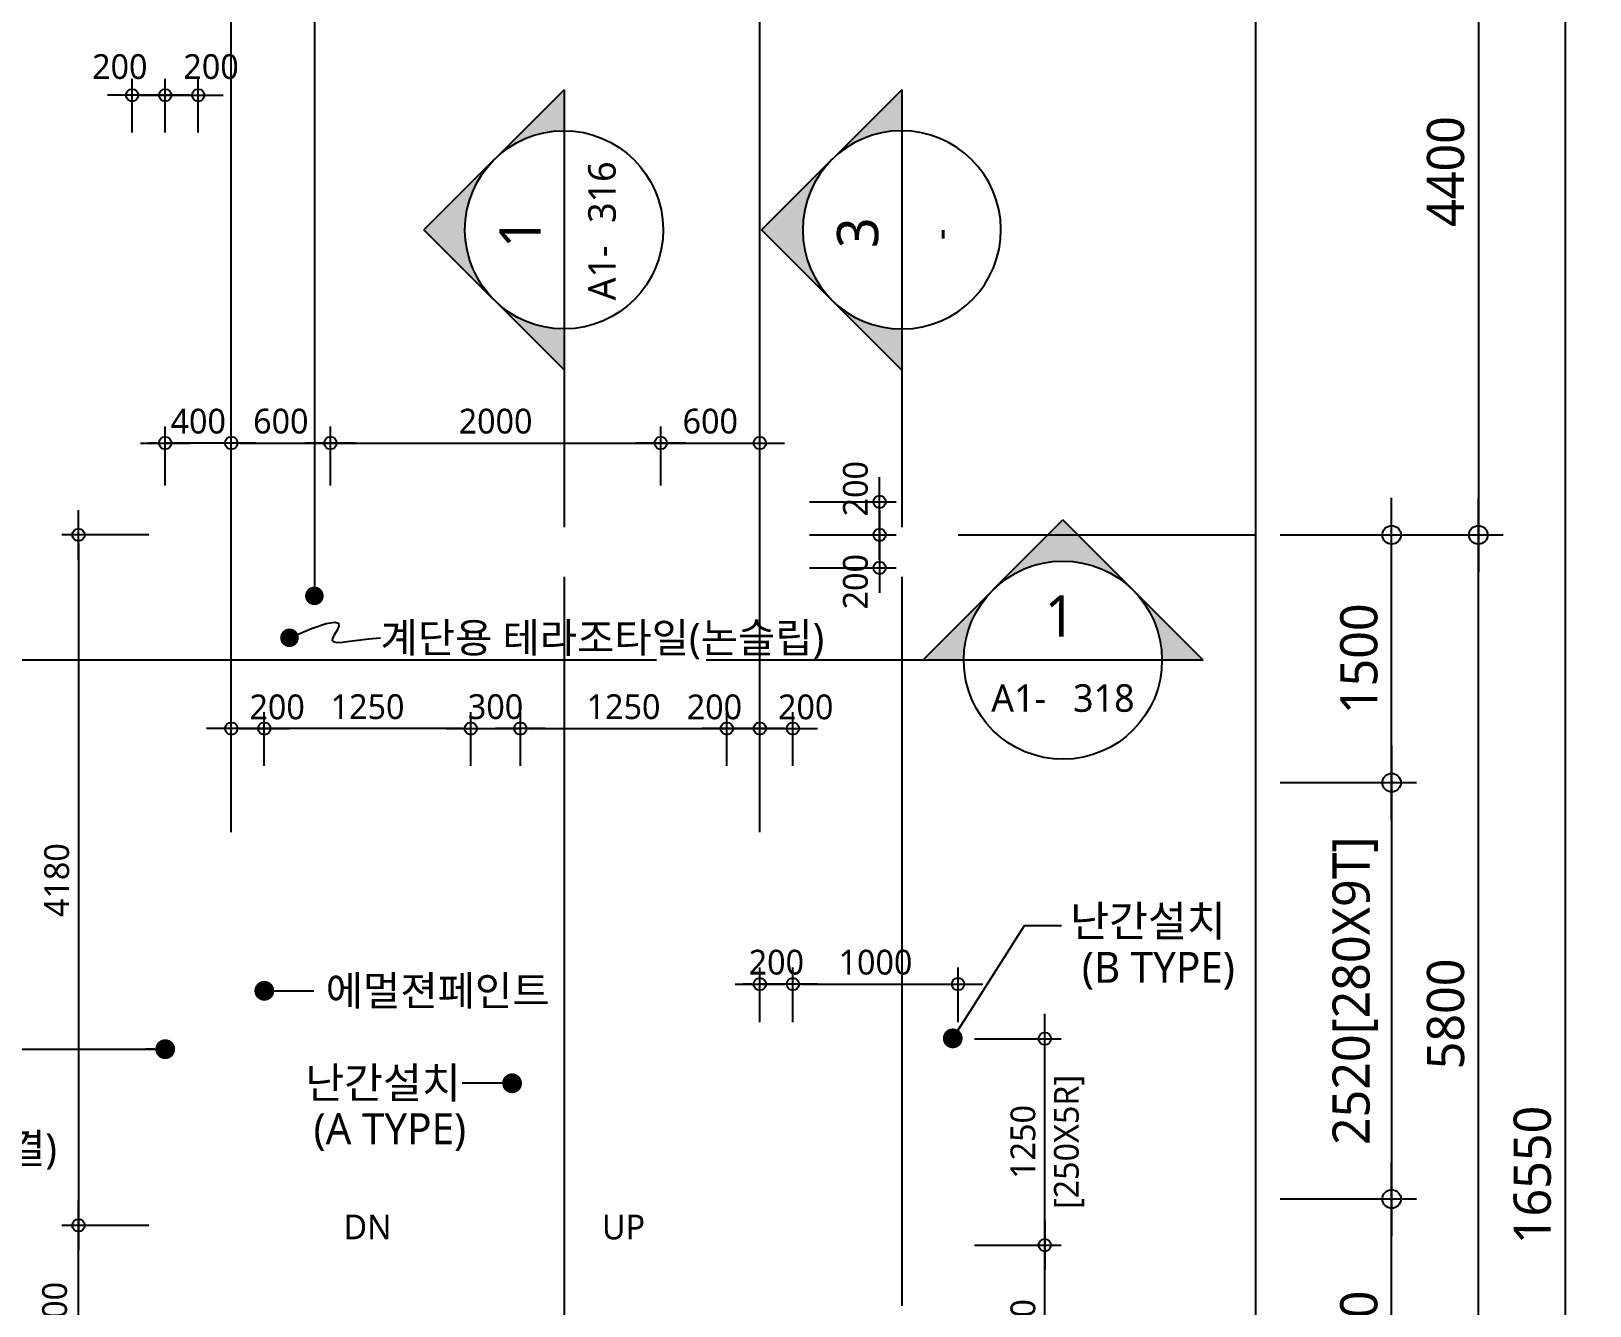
# Model space of a CAD drawing. Header units: millimetres. Extents: x -65167 to 413267, y -17142 to 66587.
# Drawn here: x 44126 to 53562, y 26670 to 34387 of the extents above; entities that cross this region are included whole.
import ezdxf
from ezdxf.enums import TextEntityAlignment as Align

# ---------------------------------------------------------------- set-up
doc = ezdxf.new("R2010")
doc.units = ezdxf.units.MM
doc.header["$LTSCALE"] = 75
doc.header["$MEASUREMENT"] = 0
doc.header["$PDSIZE"] = -10
doc.linetypes.add('CENTER', pattern=[2, 1.25, -0.25, 0.25, -0.25])
doc.layers.get('0').update_dxf_attribs({"linetype": 'CONTINUOUS'})
doc.layers.get('Defpoints').update_dxf_attribs({"color": 171, "linetype": 'CONTINUOUS'})
for name, color, linetype in [('CEN(ST)', 1, 'CENTER'), ('LED', 7, 'CONTINUOUS'), ('NDIM', 7, 'CONTINUOUS'), ('SYM', 7, 'CONTINUOUS'), ('TEXT', 3, 'CONTINUOUS'), ('TEXT(MIN)', 7, 'CONTINUOUS'), ('TEXT(노트)', 7, 'CONTINUOUS')]:
    doc.layers.add(name, color=color, linetype=linetype)
doc.styles.add('CGS', font='cgse', dxfattribs={"bigfont": 'cgs'})
doc.styles.add('나눔바른고딕', font='NanumBarunGothic.ttf')
doc.dimstyles.new('NDIM 1200', dxfattribs={"dimscale": 75, "dimtxt": 3, "dimasz": 1, "dimexe": 2, "dimexo": 2, "dimgap": 1, "dimtad": 1, "dimdec": 0, "dimdsep": 46, "dimtxsty": 'CGS', "dimblk": 'DOT0', "dimcen": 1, "dimdle": 8, "dimclrd": 256, "dimclre": 256, "dimclrt": 256, "dimadec": 0, "dimazin": 0, "dimtfac": 1, "dimtdec": 0, "dimtix": 1, "dimtmove": 2, "dimatfit": 3, "dimldrblk": 'DOT0', "dimfxl": 1, "dimtolj": 1, "dimtzin": 0, "dimlwd": -1, "dimlwe": -1, "dimarcsym": 0})

# ---------------------------------------------------------------- blocks, each defined once
blk = doc.blocks.new('DOT0')
blk.add_line((-3, 0), (3, 0))
at = {"color": 6}
blk.add_circle((0, 0), 0.75, dxfattribs=at)
blk = doc.blocks.new('*D160')
at = {"layer": 'Defpoints', "color": 0, "ltscale": 0.4, "transparency": 16777216}
for p in [(51537.5, 35737.5), (51537.5, 19187.5), (53412.5, 19187.5)]:
    blk.add_point(p, dxfattribs=at)
at = {"layer": 'NDIM', "ltscale": 0.4, "transparency": 16777216}
for p, q in [((51687.5, 35737.5), (53562.5, 35737.5)), ((53412.5, 35662.5), (53412.5, 19262.5)), ((51687.5, 19187.5), (53562.5, 19187.5))]:
    blk.add_line(p, q, dxfattribs=at)
at = {"layer": 'NDIM', "ltscale": 0.4, "transparency": 16777216, "xscale": 75, "yscale": 75, "zscale": 75}
for p, rotation in [((53412.5, 35737.5), 90), ((53412.5, 19187.5), 270)]:
    blk.add_blockref('DOT0', p, dxfattribs=dict(at, rotation=rotation))
at = {"layer": 'NDIM', "ltscale": 0.4, "transparency": 16777216, "insert": (53215.2, 27462.5), "char_height": 225, "attachment_point": 5, "rotation": 90, "style": '나눔바른고딕'}
blk.add_mtext('\\A1;16550', dxfattribs=at)
blk = doc.blocks.new('*D161')
at = {"layer": 'Defpoints', "color": 0, "ltscale": 0.4, "transparency": 16777216}
for p in [(51537.5, 35737.5), (51537.5, 31337.5), (52887.5, 31337.5)]:
    blk.add_point(p, dxfattribs=at)
at = {"layer": 'NDIM', "ltscale": 0.4, "transparency": 16777216}
for p, q in [((51687.5, 35737.5), (53037.5, 35737.5)), ((52887.5, 35662.5), (52887.5, 31412.5)), ((51687.5, 31337.5), (53037.5, 31337.5))]:
    blk.add_line(p, q, dxfattribs=at)
at = {"layer": 'NDIM', "ltscale": 0.4, "transparency": 16777216, "xscale": 75, "yscale": 75, "zscale": 75}
for p, rotation in [((52887.5, 35737.5), 90), ((52887.5, 31337.5), 270)]:
    blk.add_blockref('DOT0', p, dxfattribs=dict(at, rotation=rotation))
at = {"layer": 'NDIM', "ltscale": 0.4, "transparency": 16777216, "insert": (52690.3, 33537.5), "char_height": 225, "attachment_point": 5, "rotation": 90, "style": '나눔바른고딕'}
blk.add_mtext('\\A1;4400', dxfattribs=at)
blk = doc.blocks.new('*D162')
at = {"layer": 'Defpoints', "color": 0, "ltscale": 0.4, "transparency": 16777216}
for p in [(51537.5, 31337.5), (52887.5, 31337.5), (51537.5, 25537.5)]:
    blk.add_point(p, dxfattribs=at)
at = {"layer": 'NDIM', "ltscale": 0.4, "transparency": 16777216}
for p, q in [((51687.5, 31337.5), (53037.5, 31337.5)), ((52887.5, 25612.5), (52887.5, 31262.5)), ((51687.5, 25537.5), (53037.5, 25537.5))]:
    blk.add_line(p, q, dxfattribs=at)
at = {"layer": 'NDIM', "ltscale": 0.4, "transparency": 16777216, "xscale": 75, "yscale": 75, "zscale": 75}
for p, rotation in [((52887.5, 31337.5), 90), ((52887.5, 25537.5), 270)]:
    blk.add_blockref('DOT0', p, dxfattribs=dict(at, rotation=rotation))
at = {"layer": 'NDIM', "ltscale": 0.4, "transparency": 16777216, "insert": (52690.3, 28437.5), "char_height": 225, "attachment_point": 5, "rotation": 90, "style": '나눔바른고딕'}
blk.add_mtext('\\A1;5800', dxfattribs=at)
blk = doc.blocks.new('*D170')
at = {"layer": 'Defpoints', "color": 0, "ltscale": 0.4, "transparency": 16777216}
for p in [(45537.5, 30165.2), (45537.5, 29840.1), (46787.5, 29840.1)]:
    blk.add_point(p, dxfattribs=at)
at = {"layer": 'NDIM', "ltscale": 0.4, "transparency": 16777216}
for p, q in [((45537.5, 29940.1), (45537.5, 30265.2)), ((46787.5, 29940.1), (46787.5, 30265.2)), ((46737.5, 30165.2), (45587.5, 30165.2))]:
    blk.add_line(p, q, dxfattribs=at)
at = {"layer": 'NDIM', "ltscale": 0.4, "transparency": 16777216, "xscale": 50, "yscale": 50, "zscale": 50, "rotation": 180}
blk.add_blockref('DOT0', (45537.5, 30165.2), dxfattribs=at)
at = {"layer": 'NDIM', "ltscale": 0.4, "transparency": 16777216, "xscale": 50, "yscale": 50, "zscale": 50}
blk.add_blockref('DOT0', (46787.5, 30165.2), dxfattribs=at)
at = {"layer": 'NDIM', "ltscale": 0.4, "transparency": 16777216, "insert": (46162.5, 30296.7), "char_height": 150, "attachment_point": 5, "style": '나눔바른고딕'}
blk.add_mtext('\\A1;1250', dxfattribs=at)
blk = doc.blocks.new('*D171')
at = {"layer": 'Defpoints', "color": 0, "ltscale": 0.4, "transparency": 16777216}
for p in [(47087.5, 30165.2), (46787.5, 29840.1), (47087.5, 29840.1)]:
    blk.add_point(p, dxfattribs=at)
at = {"layer": 'NDIM', "ltscale": 0.4, "transparency": 16777216}
for p, q in [((46787.5, 29940.1), (46787.5, 30265.2)), ((47087.5, 29940.1), (47087.5, 30265.2)), ((46737.5, 30165.2), (46687.5, 30165.2)), ((46787.5, 30165.2), (47087.5, 30165.2)), ((47137.5, 30165.2), (47187.5, 30165.2))]:
    blk.add_line(p, q, dxfattribs=at)
at = {"layer": 'NDIM', "ltscale": 0.4, "transparency": 16777216, "xscale": 50, "yscale": 50, "zscale": 50}
blk.add_blockref('DOT0', (46787.5, 30165.2), dxfattribs=at)
at = {"layer": 'NDIM', "ltscale": 0.4, "transparency": 16777216, "xscale": 50, "yscale": 50, "zscale": 50, "rotation": 180}
blk.add_blockref('DOT0', (47087.5, 30165.2), dxfattribs=at)
at = {"layer": 'NDIM', "ltscale": 0.4, "transparency": 16777216, "insert": (46937.5, 30296.8), "char_height": 150, "attachment_point": 5, "style": '나눔바른고딕'}
blk.add_mtext('\\A1;300', dxfattribs=at)
blk = doc.blocks.new('*D172')
at = {"layer": 'Defpoints', "color": 0, "ltscale": 0.4, "transparency": 16777216}
for p in [(48337.5, 30165.2), (47087.5, 29840.1), (48337.5, 29840.1)]:
    blk.add_point(p, dxfattribs=at)
at = {"layer": 'NDIM', "ltscale": 0.4, "transparency": 16777216}
for p, q in [((47087.5, 29940.1), (47087.5, 30265.2)), ((48337.5, 29940.1), (48337.5, 30265.2)), ((47137.5, 30165.2), (48287.5, 30165.2))]:
    blk.add_line(p, q, dxfattribs=at)
at = {"layer": 'NDIM', "ltscale": 0.4, "transparency": 16777216, "xscale": 50, "yscale": 50, "zscale": 50, "rotation": 180}
blk.add_blockref('DOT0', (47087.5, 30165.2), dxfattribs=at)
at = {"layer": 'NDIM', "ltscale": 0.4, "transparency": 16777216, "xscale": 50, "yscale": 50, "zscale": 50}
blk.add_blockref('DOT0', (48337.5, 30165.2), dxfattribs=at)
at = {"layer": 'NDIM', "ltscale": 0.4, "transparency": 16777216, "insert": (47712.5, 30296.7), "char_height": 150, "attachment_point": 5, "style": '나눔바른고딕'}
blk.add_mtext('\\A1;1250', dxfattribs=at)
blk = doc.blocks.new('*D173')
at = {"layer": 'Defpoints', "color": 0, "ltscale": 0.4, "transparency": 16777216}
for p in [(51537.5, 31337.5), (52362.5, 31337.5), (51537.5, 29837.5)]:
    blk.add_point(p, dxfattribs=at)
at = {"layer": 'NDIM', "ltscale": 0.4, "transparency": 16777216}
for p, q in [((51687.5, 31337.5), (52512.5, 31337.5)), ((52362.5, 29912.5), (52362.5, 31262.5)), ((51687.5, 29837.5), (52512.5, 29837.5))]:
    blk.add_line(p, q, dxfattribs=at)
at = {"layer": 'NDIM', "ltscale": 0.4, "transparency": 16777216, "xscale": 75, "yscale": 75, "zscale": 75}
for p, rotation in [((52362.5, 31337.5), 90), ((52362.5, 29837.5), 270)]:
    blk.add_blockref('DOT0', p, dxfattribs=dict(at, rotation=rotation))
at = {"layer": 'NDIM', "ltscale": 0.4, "transparency": 16777216, "insert": (52165.3, 30587.5), "char_height": 225, "attachment_point": 5, "rotation": 90, "style": '나눔바른고딕'}
blk.add_mtext('\\A1;1500', dxfattribs=at)
blk = doc.blocks.new('*D174')
at = {"layer": 'Defpoints', "color": 0, "ltscale": 0.4, "transparency": 16777216}
for p in [(51537.5, 29837.5), (51537.5, 27317.5), (52362.5, 27317.5)]:
    blk.add_point(p, dxfattribs=at)
at = {"layer": 'NDIM', "ltscale": 0.4, "transparency": 16777216}
for p, q in [((51687.5, 29837.5), (52512.5, 29837.5)), ((52362.5, 29762.5), (52362.5, 27392.5)), ((51687.5, 27317.5), (52512.5, 27317.5))]:
    blk.add_line(p, q, dxfattribs=at)
at = {"layer": 'NDIM', "ltscale": 0.4, "transparency": 16777216, "xscale": 75, "yscale": 75, "zscale": 75}
for p, rotation in [((52362.5, 29837.5), 90), ((52362.5, 27317.5), 270)]:
    blk.add_blockref('DOT0', p, dxfattribs=dict(at, rotation=rotation))
at = {"layer": 'NDIM', "ltscale": 0.4, "transparency": 16777216, "insert": (52141.8, 28577.5), "char_height": 225, "attachment_point": 5, "rotation": 90, "style": '나눔바른고딕'}
blk.add_mtext('\\A1;2520[280X9T]', dxfattribs=at)
blk = doc.blocks.new('*D175')
at = {"layer": 'Defpoints', "color": 0, "ltscale": 0.4, "transparency": 16777216}
for p in [(51537.5, 27317.5), (52362.5, 27317.5), (51537.5, 25537.5)]:
    blk.add_point(p, dxfattribs=at)
at = {"layer": 'NDIM', "ltscale": 0.4, "transparency": 16777216}
for p, q in [((51687.5, 27317.5), (52512.5, 27317.5)), ((52362.5, 25612.5), (52362.5, 27242.5)), ((51687.5, 25537.5), (52512.5, 25537.5))]:
    blk.add_line(p, q, dxfattribs=at)
at = {"layer": 'NDIM', "ltscale": 0.4, "transparency": 16777216, "xscale": 75, "yscale": 75, "zscale": 75}
for p, rotation in [((52362.5, 27317.5), 90), ((52362.5, 25537.5), 270)]:
    blk.add_blockref('DOT0', p, dxfattribs=dict(at, rotation=rotation))
at = {"layer": 'NDIM', "ltscale": 0.4, "transparency": 16777216, "insert": (52165.3, 26427.5), "char_height": 225, "attachment_point": 5, "rotation": 90, "style": '나눔바른고딕'}
blk.add_mtext('\\A1;1780', dxfattribs=at)
blk = doc.blocks.new('*D185')
at = {"layer": 'Defpoints', "color": 0, "ltscale": 0.4, "transparency": 16777216}
for p in [(44937.5, 31337.5), (44412.5, 27157.5), (44937.5, 27157.5)]:
    blk.add_point(p, dxfattribs=at)
at = {"layer": 'NDIM', "ltscale": 0.4, "transparency": 16777216}
for p, q in [((44837.5, 31337.5), (44312.5, 31337.5)), ((44412.5, 31287.5), (44412.5, 27207.5)), ((44837.5, 27157.5), (44312.5, 27157.5))]:
    blk.add_line(p, q, dxfattribs=at)
at = {"layer": 'NDIM', "ltscale": 0.4, "transparency": 16777216, "xscale": 50, "yscale": 50, "zscale": 50}
for p, rotation in [((44412.5, 31337.5), 90), ((44412.5, 27157.5), 270)]:
    blk.add_blockref('DOT0', p, dxfattribs=dict(at, rotation=rotation))
at = {"layer": 'NDIM', "ltscale": 0.4, "transparency": 16777216, "insert": (44281.1, 29247.5), "char_height": 150, "attachment_point": 5, "rotation": 90, "style": '나눔바른고딕'}
blk.add_mtext('\\A1;4180', dxfattribs=at)
blk = doc.blocks.new('*D186')
at = {"layer": 'Defpoints', "color": 0, "ltscale": 0.4, "transparency": 16777216}
for p in [(44412.5, 27157.5), (44937.5, 27157.5), (44937.5, 26057.5)]:
    blk.add_point(p, dxfattribs=at)
at = {"layer": 'NDIM', "ltscale": 0.4, "transparency": 16777216}
for p, q in [((44837.5, 27157.5), (44312.5, 27157.5)), ((44412.5, 26107.5), (44412.5, 27107.5)), ((44837.5, 26057.5), (44312.5, 26057.5))]:
    blk.add_line(p, q, dxfattribs=at)
at = {"layer": 'NDIM', "ltscale": 0.4, "transparency": 16777216, "xscale": 50, "yscale": 50, "zscale": 50}
for p, rotation in [((44412.5, 27157.5), 90), ((44412.5, 26057.5), 270)]:
    blk.add_blockref('DOT0', p, dxfattribs=dict(at, rotation=rotation))
at = {"layer": 'NDIM', "ltscale": 0.4, "transparency": 16777216, "insert": (44268.7, 26591.6), "char_height": 150, "attachment_point": 5, "rotation": 90, "style": '나눔바른고딕'}
blk.add_mtext('\\A1;1100', dxfattribs=at)
blk = doc.blocks.new('SDFEW')
at = {"layer": 'SYM'}
h = blk.add_hatch(color=256, dxfattribs=at)
h.paths.add_polyline_path([(-49.5, -3421.6), (374.7, -3845.8, -0.414214), (374.7, -2997.3)])
h.paths.add_polyline_path([(374.7, -3845.8), (799, -4270.1), (799, -4021.6, -0.198912)])
h.paths.add_polyline_path([(374.7, -2997.3, -0.198912), (799, -2821.6), (799, -2573.1)])
at = {"layer": 'Defpoints'}
blk.add_line((799, -1021.6), (799, 12532.5), dxfattribs=at)
at = {"layer": 'SYM'}
for p, q in [((799, -1321.6), (799, -1021.6)), ((799, -2821.6), (799, -1621.6)), ((799, -2573.1), (-49.5, -3421.6)), ((799, -4021.6), (799, -2821.6)), ((799, -4270.1), (-49.5, -3421.6)), ((799, -4270.1), (799, -4021.6))]:
    blk.add_line(p, q, dxfattribs=at)
blk.add_arc((799, -3421.6), 600, 90, 89.56429, dxfattribs=at)
blk = doc.blocks.new('*D205')
at = {"layer": 'Defpoints', "color": 0, "ltscale": 0.4, "transparency": 16777216}
for p in [(48737.5, 31537.5), (49262.5, 31537.5), (48737.5, 31337.5)]:
    blk.add_point(p, dxfattribs=at)
at = {"layer": 'NDIM', "ltscale": 0.4, "transparency": 16777216}
for p, q in [((48837.5, 31537.5), (49362.5, 31537.5)), ((49262.5, 31387.5), (49262.5, 31487.5)), ((48837.5, 31337.5), (49362.5, 31337.5))]:
    blk.add_line(p, q, dxfattribs=at)
at = {"layer": 'NDIM', "ltscale": 0.4, "transparency": 16777216, "xscale": 50, "yscale": 50, "zscale": 50}
for p, rotation in [((49262.5, 31537.5), 90), ((49262.5, 31337.5), 270)]:
    blk.add_blockref('DOT0', p, dxfattribs=dict(at, rotation=rotation))
at = {"layer": 'NDIM', "ltscale": 0.4, "transparency": 16777216, "insert": (49116.8, 31617.1), "char_height": 150, "attachment_point": 5, "rotation": 90, "style": '나눔바른고딕'}
blk.add_mtext('\\A1;200', dxfattribs=at)
blk = doc.blocks.new('*D206')
at = {"layer": 'Defpoints', "color": 0, "ltscale": 0.4, "transparency": 16777216}
for p in [(48737.5, 31337.5), (48737.5, 31137.5), (49262.5, 31137.5)]:
    blk.add_point(p, dxfattribs=at)
at = {"layer": 'NDIM', "ltscale": 0.4, "transparency": 16777216}
for p, q in [((48837.5, 31337.5), (49362.5, 31337.5)), ((49262.5, 31287.5), (49262.5, 31187.5)), ((48837.5, 31137.5), (49362.5, 31137.5))]:
    blk.add_line(p, q, dxfattribs=at)
at = {"layer": 'NDIM', "ltscale": 0.4, "transparency": 16777216, "xscale": 50, "yscale": 50, "zscale": 50}
for p, rotation in [((49262.5, 31337.5), 90), ((49262.5, 31137.5), 270)]:
    blk.add_blockref('DOT0', p, dxfattribs=dict(at, rotation=rotation))
at = {"layer": 'NDIM', "ltscale": 0.4, "transparency": 16777216, "insert": (49116.8, 31054.1), "char_height": 150, "attachment_point": 5, "rotation": 90, "style": '나눔바른고딕'}
blk.add_mtext('\\A1;200', dxfattribs=at)
blk = doc.blocks.new('*D378')
at = {"layer": 'Defpoints', "color": 0, "ltscale": 0.4, "transparency": 16777216}
for p in [(49737.5, 27037.5), (50262.5, 27037.5), (49737.5, 25937.5)]:
    blk.add_point(p, dxfattribs=at)
at = {"layer": 'NDIM', "ltscale": 0.4, "transparency": 16777216}
for p, q in [((49837.5, 27037.5), (50362.5, 27037.5)), ((50262.5, 25987.5), (50262.5, 26987.5)), ((49837.5, 25937.5), (50362.5, 25937.5))]:
    blk.add_line(p, q, dxfattribs=at)
at = {"layer": 'NDIM', "ltscale": 0.4, "transparency": 16777216, "xscale": 50, "yscale": 50, "zscale": 50}
for p, rotation in [((50262.5, 27037.5), 90), ((50262.5, 25937.5), 270)]:
    blk.add_blockref('DOT0', p, dxfattribs=dict(at, rotation=rotation))
at = {"layer": 'NDIM', "ltscale": 0.4, "transparency": 16777216, "insert": (50131.1, 26487.5), "char_height": 150, "attachment_point": 5, "rotation": 90, "style": '나눔바른고딕'}
blk.add_mtext('\\A1;1100', dxfattribs=at)
blk = doc.blocks.new('*D380')
at = {"layer": 'Defpoints', "color": 0, "ltscale": 0.4, "transparency": 16777216}
for p in [(49737.5, 28287.5), (50262.5, 28287.5), (49737.5, 27037.5)]:
    blk.add_point(p, dxfattribs=at)
at = {"layer": 'NDIM', "ltscale": 0.4, "transparency": 16777216}
for p, q in [((49837.5, 28287.5), (50362.5, 28287.5)), ((50262.5, 27087.5), (50262.5, 28237.5)), ((49837.5, 27037.5), (50362.5, 27037.5))]:
    blk.add_line(p, q, dxfattribs=at)
at = {"layer": 'NDIM', "ltscale": 0.4, "transparency": 16777216, "xscale": 50, "yscale": 50, "zscale": 50}
for p, rotation in [((50262.5, 28287.5), 90), ((50262.5, 27037.5), 270)]:
    blk.add_blockref('DOT0', p, dxfattribs=dict(at, rotation=rotation))
at = {"layer": 'NDIM', "ltscale": 0.4, "transparency": 16777216, "char_height": 150, "attachment_point": 5, "rotation": 90, "style": '나눔바른고딕'}
for s, insert in [('\\A1;[250X5R]', (50409.7, 27662.5)), ('\\A1;1250', (50131.1, 27662.5))]:
    blk.add_mtext(s, dxfattribs=dict(at, insert=insert))
blk = doc.blocks.new('*D384')
at = {"layer": 'Defpoints', "color": 0, "ltscale": 0.4, "transparency": 16777216}
for p in [(49737.5, 28618.3), (48737.5, 28287.5), (49737.5, 28287.5)]:
    blk.add_point(p, dxfattribs=at)
at = {"layer": 'NDIM', "ltscale": 0.4, "transparency": 16777216}
for p, q in [((48737.5, 28387.5), (48737.5, 28718.3)), ((49737.5, 28387.5), (49737.5, 28718.3)), ((48787.5, 28618.3), (49687.5, 28618.3))]:
    blk.add_line(p, q, dxfattribs=at)
at = {"layer": 'NDIM', "ltscale": 0.4, "transparency": 16777216, "xscale": 50, "yscale": 50, "zscale": 50, "rotation": 180}
blk.add_blockref('DOT0', (48737.5, 28618.3), dxfattribs=at)
at = {"layer": 'NDIM', "ltscale": 0.4, "transparency": 16777216, "xscale": 50, "yscale": 50, "zscale": 50}
blk.add_blockref('DOT0', (49737.5, 28618.3), dxfattribs=at)
at = {"layer": 'NDIM', "ltscale": 0.4, "transparency": 16777216, "insert": (49237.5, 28749.8), "char_height": 150, "attachment_point": 5, "style": '나눔바른고딕'}
blk.add_mtext('\\A1;1000', dxfattribs=at)
blk = doc.blocks.new('*D389')
at = {"layer": 'Defpoints', "color": 0, "ltscale": 0.4, "transparency": 16777216}
for p in [(45937.5, 31893.8), (45337.5, 31537.5), (45937.5, 31537.5)]:
    blk.add_point(p, dxfattribs=at)
at = {"layer": 'NDIM', "ltscale": 0.4, "transparency": 16777216}
for p, q in [((45337.5, 31637.5), (45337.5, 31993.8)), ((45937.5, 31637.5), (45937.5, 31993.8)), ((45387.5, 31893.8), (45887.5, 31893.8))]:
    blk.add_line(p, q, dxfattribs=at)
at = {"layer": 'NDIM', "ltscale": 0.4, "transparency": 16777216, "xscale": 50, "yscale": 50, "zscale": 50, "rotation": 180}
blk.add_blockref('DOT0', (45337.5, 31893.8), dxfattribs=at)
at = {"layer": 'NDIM', "ltscale": 0.4, "transparency": 16777216, "xscale": 50, "yscale": 50, "zscale": 50}
blk.add_blockref('DOT0', (45937.5, 31893.8), dxfattribs=at)
at = {"layer": 'NDIM', "ltscale": 0.4, "transparency": 16777216, "insert": (45637.5, 32025.3), "char_height": 150, "attachment_point": 5, "style": '나눔바른고딕'}
blk.add_mtext('\\A1;600', dxfattribs=at)
blk = doc.blocks.new('*D390')
at = {"layer": 'Defpoints', "color": 0, "ltscale": 0.4, "transparency": 16777216}
for p in [(47937.5, 31893.8), (45937.5, 31537.5), (47937.5, 31537.5)]:
    blk.add_point(p, dxfattribs=at)
at = {"layer": 'NDIM', "ltscale": 0.4, "transparency": 16777216}
for p, q in [((45937.5, 31637.5), (45937.5, 31993.8)), ((47937.5, 31637.5), (47937.5, 31993.8)), ((45987.5, 31893.8), (47887.5, 31893.8))]:
    blk.add_line(p, q, dxfattribs=at)
at = {"layer": 'NDIM', "ltscale": 0.4, "transparency": 16777216, "xscale": 50, "yscale": 50, "zscale": 50, "rotation": 180}
blk.add_blockref('DOT0', (45937.5, 31893.8), dxfattribs=at)
at = {"layer": 'NDIM', "ltscale": 0.4, "transparency": 16777216, "xscale": 50, "yscale": 50, "zscale": 50}
blk.add_blockref('DOT0', (47937.5, 31893.8), dxfattribs=at)
at = {"layer": 'NDIM', "ltscale": 0.4, "transparency": 16777216, "insert": (46937.5, 32025.2), "char_height": 150, "attachment_point": 5, "style": '나눔바른고딕'}
blk.add_mtext('\\A1;2000', dxfattribs=at)
blk = doc.blocks.new('*D391')
at = {"layer": 'Defpoints', "color": 0, "ltscale": 0.4, "transparency": 16777216}
for p in [(48537.5, 31893.8), (47937.5, 31537.5), (48537.5, 31537.5)]:
    blk.add_point(p, dxfattribs=at)
at = {"layer": 'NDIM', "ltscale": 0.4, "transparency": 16777216}
for p, q in [((47937.5, 31637.5), (47937.5, 31993.8)), ((48537.5, 31637.5), (48537.5, 31993.8)), ((47987.5, 31893.8), (48487.5, 31893.8))]:
    blk.add_line(p, q, dxfattribs=at)
at = {"layer": 'NDIM', "ltscale": 0.4, "transparency": 16777216, "xscale": 50, "yscale": 50, "zscale": 50, "rotation": 180}
blk.add_blockref('DOT0', (47937.5, 31893.8), dxfattribs=at)
at = {"layer": 'NDIM', "ltscale": 0.4, "transparency": 16777216, "xscale": 50, "yscale": 50, "zscale": 50}
blk.add_blockref('DOT0', (48537.5, 31893.8), dxfattribs=at)
at = {"layer": 'NDIM', "ltscale": 0.4, "transparency": 16777216, "insert": (48237.5, 32025.3), "char_height": 150, "attachment_point": 5, "style": '나눔바른고딕'}
blk.add_mtext('\\A1;600', dxfattribs=at)
blk = doc.blocks.new('*D446')
at = {"layer": 'Defpoints', "color": 0, "ltscale": 0.4, "transparency": 16777216}
for p in [(44737.5, 33999.2), (44737.5, 33674.1), (44937.5, 33674.1)]:
    blk.add_point(p, dxfattribs=at)
at = {"layer": 'NDIM', "ltscale": 0.4, "transparency": 16777216}
for p, q in [((44737.5, 33774.1), (44737.5, 34099.2)), ((44937.5, 33774.1), (44937.5, 34099.2)), ((44887.5, 33999.2), (44787.5, 33999.2))]:
    blk.add_line(p, q, dxfattribs=at)
at = {"layer": 'NDIM', "ltscale": 0.4, "transparency": 16777216, "xscale": 50, "yscale": 50, "zscale": 50, "rotation": 180}
blk.add_blockref('DOT0', (44737.5, 33999.2), dxfattribs=at)
at = {"layer": 'NDIM', "ltscale": 0.4, "transparency": 16777216, "xscale": 50, "yscale": 50, "zscale": 50}
blk.add_blockref('DOT0', (44937.5, 33999.2), dxfattribs=at)
at = {"layer": 'NDIM', "ltscale": 0.4, "transparency": 16777216, "insert": (44662.5, 34171.7), "char_height": 150, "attachment_point": 5, "style": '나눔바른고딕'}
blk.add_mtext('\\A1;200', dxfattribs=at)
blk = doc.blocks.new('*D447')
at = {"layer": 'Defpoints', "color": 0, "ltscale": 0.4, "transparency": 16777216}
for p in [(45137.5, 33999.2), (44937.5, 33674.1), (45137.5, 33674.1)]:
    blk.add_point(p, dxfattribs=at)
at = {"layer": 'NDIM', "ltscale": 0.4, "transparency": 16777216}
for p, q in [((44937.5, 33774.1), (44937.5, 34099.2)), ((45137.5, 33774.1), (45137.5, 34099.2)), ((44987.5, 33999.2), (45087.5, 33999.2))]:
    blk.add_line(p, q, dxfattribs=at)
at = {"layer": 'NDIM', "ltscale": 0.4, "transparency": 16777216, "xscale": 50, "yscale": 50, "zscale": 50, "rotation": 180}
blk.add_blockref('DOT0', (44937.5, 33999.2), dxfattribs=at)
at = {"layer": 'NDIM', "ltscale": 0.4, "transparency": 16777216, "xscale": 50, "yscale": 50, "zscale": 50}
blk.add_blockref('DOT0', (45137.5, 33999.2), dxfattribs=at)
at = {"layer": 'NDIM', "ltscale": 0.4, "transparency": 16777216, "insert": (45215, 34171.7), "char_height": 150, "attachment_point": 5, "style": '나눔바른고딕'}
blk.add_mtext('\\A1;200', dxfattribs=at)
blk = doc.blocks.new('_Dot')
at = {"color": 0, "linetype": 'ByBlock', "lineweight": -2}
blk.add_line((-0.5, 0), (-1, 0), dxfattribs=at)
at = {"color": 0, "linetype": 'ByBlock', "const_width": 0.5}
blk.add_lwpolyline([(-0.25, 0, 1), (0.25, 0, 1)], format="xyb", close=True, dxfattribs=at)
blk = doc.blocks.new('*D458')
at = {"layer": 'Defpoints', "color": 0, "ltscale": 0.4, "transparency": 16777216}
for p in [(45537.5, 30165.2), (45337.5, 29840.1), (45537.5, 29840.1)]:
    blk.add_point(p, dxfattribs=at)
at = {"layer": 'NDIM', "ltscale": 0.4, "transparency": 16777216}
for p, q in [((45337.5, 29940.1), (45337.5, 30265.2)), ((45537.5, 29940.1), (45537.5, 30265.2)), ((45387.5, 30165.2), (45487.5, 30165.2))]:
    blk.add_line(p, q, dxfattribs=at)
at = {"layer": 'NDIM', "ltscale": 0.4, "transparency": 16777216, "xscale": 50, "yscale": 50, "zscale": 50, "rotation": 180}
blk.add_blockref('DOT0', (45337.5, 30165.2), dxfattribs=at)
at = {"layer": 'NDIM', "ltscale": 0.4, "transparency": 16777216, "xscale": 50, "yscale": 50, "zscale": 50}
blk.add_blockref('DOT0', (45537.5, 30165.2), dxfattribs=at)
at = {"layer": 'NDIM', "ltscale": 0.4, "transparency": 16777216, "insert": (45615, 30295.2), "char_height": 150, "attachment_point": 5, "style": '나눔바른고딕'}
blk.add_mtext('\\A1;200', dxfattribs=at)
blk = doc.blocks.new('*D459')
at = {"layer": 'Defpoints', "color": 0, "ltscale": 0.4, "transparency": 16777216}
for p in [(44937.5, 31893.8), (44937.5, 31537.5), (45337.5, 31537.5)]:
    blk.add_point(p, dxfattribs=at)
at = {"layer": 'NDIM', "ltscale": 0.4, "transparency": 16777216}
for p, q in [((44937.5, 31637.5), (44937.5, 31993.8)), ((45337.5, 31637.5), (45337.5, 31993.8)), ((44887.5, 31893.8), (44837.5, 31893.8)), ((45337.5, 31893.8), (44937.5, 31893.8)), ((45387.5, 31893.8), (45437.5, 31893.8))]:
    blk.add_line(p, q, dxfattribs=at)
at = {"layer": 'NDIM', "ltscale": 0.4, "transparency": 16777216, "xscale": 50, "yscale": 50, "zscale": 50}
for p, rotation in [((44937.5, 31893.8), 359.9999999999984), ((45337.5, 31893.8), 179.9999999999984)]:
    blk.add_blockref('DOT0', p, dxfattribs=dict(at, rotation=rotation))
at = {"layer": 'NDIM', "ltscale": 0.4, "transparency": 16777216, "insert": (45137.5, 32025.2), "char_height": 150, "attachment_point": 5, "style": '나눔바른고딕'}
blk.add_mtext('\\A1;400', dxfattribs=at)
blk = doc.blocks.new('*D460')
at = {"layer": 'Defpoints', "color": 0, "ltscale": 0.4, "transparency": 16777216}
for p in [(48337.5, 30165.2), (48337.5, 29840.1), (48537.5, 29840.1)]:
    blk.add_point(p, dxfattribs=at)
at = {"layer": 'NDIM', "ltscale": 0.4, "transparency": 16777216}
for p, q in [((48337.5, 29940.1), (48337.5, 30265.2)), ((48537.5, 29940.1), (48537.5, 30265.2)), ((48487.5, 30165.2), (48387.5, 30165.2))]:
    blk.add_line(p, q, dxfattribs=at)
at = {"layer": 'NDIM', "ltscale": 0.4, "transparency": 16777216, "xscale": 50, "yscale": 50, "zscale": 50, "rotation": 180}
blk.add_blockref('DOT0', (48337.5, 30165.2), dxfattribs=at)
at = {"layer": 'NDIM', "ltscale": 0.4, "transparency": 16777216, "xscale": 50, "yscale": 50, "zscale": 50}
blk.add_blockref('DOT0', (48537.5, 30165.2), dxfattribs=at)
at = {"layer": 'NDIM', "ltscale": 0.4, "transparency": 16777216, "insert": (48262.5, 30295.2), "char_height": 150, "attachment_point": 5, "style": '나눔바른고딕'}
blk.add_mtext('\\A1;200', dxfattribs=at)
blk = doc.blocks.new('*D461')
at = {"layer": 'Defpoints', "color": 0, "ltscale": 0.4, "transparency": 16777216}
for p in [(48737.5, 30165.2), (48537.5, 29840.1), (48737.5, 29840.1)]:
    blk.add_point(p, dxfattribs=at)
at = {"layer": 'NDIM', "ltscale": 0.4, "transparency": 16777216}
for p, q in [((48537.5, 29940.1), (48537.5, 30265.2)), ((48737.5, 29940.1), (48737.5, 30265.2)), ((48587.5, 30165.2), (48687.5, 30165.2))]:
    blk.add_line(p, q, dxfattribs=at)
at = {"layer": 'NDIM', "ltscale": 0.4, "transparency": 16777216, "xscale": 50, "yscale": 50, "zscale": 50, "rotation": 180}
blk.add_blockref('DOT0', (48537.5, 30165.2), dxfattribs=at)
at = {"layer": 'NDIM', "ltscale": 0.4, "transparency": 16777216, "xscale": 50, "yscale": 50, "zscale": 50}
blk.add_blockref('DOT0', (48737.5, 30165.2), dxfattribs=at)
at = {"layer": 'NDIM', "ltscale": 0.4, "transparency": 16777216, "insert": (48815, 30295.2), "char_height": 150, "attachment_point": 5, "style": '나눔바른고딕'}
blk.add_mtext('\\A1;200', dxfattribs=at)
blk = doc.blocks.new('*D462')
at = {"layer": 'Defpoints', "color": 0, "ltscale": 0.4, "transparency": 16777216}
for p in [(48537.5, 28618.3), (48537.5, 28287.5), (48737.5, 28287.5)]:
    blk.add_point(p, dxfattribs=at)
at = {"layer": 'NDIM', "ltscale": 0.4, "transparency": 16777216}
for p, q in [((48537.5, 28387.5), (48537.5, 28718.3)), ((48737.5, 28387.5), (48737.5, 28718.3)), ((48487.5, 28618.3), (48437.5, 28618.3)), ((48737.5, 28618.3), (48537.5, 28618.3)), ((48787.5, 28618.3), (48837.5, 28618.3))]:
    blk.add_line(p, q, dxfattribs=at)
at = {"layer": 'NDIM', "ltscale": 0.4, "transparency": 16777216, "xscale": 50, "yscale": 50, "zscale": 50}
blk.add_blockref('DOT0', (48537.5, 28618.3), dxfattribs=at)
at = {"layer": 'NDIM', "ltscale": 0.4, "transparency": 16777216, "xscale": 50, "yscale": 50, "zscale": 50, "rotation": 180}
blk.add_blockref('DOT0', (48737.5, 28618.3), dxfattribs=at)
at = {"layer": 'NDIM', "ltscale": 0.4, "transparency": 16777216, "insert": (48637.5, 28749.8), "char_height": 150, "attachment_point": 5, "style": '나눔바른고딕'}
blk.add_mtext('\\A1;200', dxfattribs=at)
blk = doc.blocks.new('GHYY')
at = {"layer": 'SYM'}
h = blk.add_hatch(color=256, dxfattribs=at)
h.paths.add_polyline_path([(84619.1, 12080.6), (84194.9, 11656.3, -0.414214), (85043.4, 11656.3)])
h.paths.add_polyline_path([(84194.9, 11656.3), (83770.6, 11232), (84019.1, 11232, -0.198912)])
h.paths.add_polyline_path([(85043.4, 11656.3, -0.198912), (85219.1, 11232), (85467.7, 11232)])
for p, q in [((83770.6, 11232), (84619.1, 12080.6)), ((85467.7, 11232), (84619.1, 12080.6)), ((83770.6, 11232), (84019.1, 11232)), ((84019.1, 11232), (85219.1, 11232)), ((85219.1, 11232), (86779, 11232)), ((87079, 11232), (87379, 11232))]:
    blk.add_line(p, q, dxfattribs=at)
blk.add_arc((84619.1, 11232), 600, 0, 359.56429, dxfattribs=at)
blk = doc.blocks.new('FGTY')
at = {"layer": 'SYM'}
h = blk.add_hatch(color=256, dxfattribs=at)
h.paths.add_polyline_path([(46503.8, -3452.5), (46928.1, -3028.2, 0.414214), (46928.1, -3876.8)])
h.paths.add_polyline_path([(46928.1, -3028.2), (47352.4, -2604), (47352.4, -2852.5, 0.198912)])
h.paths.add_polyline_path([(46928.1, -3876.8, 0.198912), (47352.4, -4052.5), (47352.4, -4301)])
for p, q in [((47352.4, -2604), (46503.8, -3452.5)), ((47352.4, -2604), (47352.4, -2852.5)), ((47352.4, -2852.5), (47352.4, -4052.5)), ((47352.4, -4301), (46503.8, -3452.5)), ((47352.4, -4052.5), (47352.4, -5252.5)), ((47352.4, -5552.5), (47352.4, -5852.5))]:
    blk.add_line(p, q, dxfattribs=at)
blk.add_arc((47352.4, -3452.5), 600, 270.43571, 270, dxfattribs=at)

msp = doc.modelspace()

# ---------------------------------------------------------------- linework, layer by layer
at = {"ltscale": 10000}
msp.add_line((43854.3, 28223.9), (44937.5, 28223.9), dxfattribs=at)
at = {"layer": 'CEN(ST)', "ltscale": 10000}
for p, q in [((45337.5, 29537.5), (45337.5, 37837.5)), ((48537.5, 29537.5), (48537.5, 37837.5)), ((49737.5, 31337.5), (51537.5, 31337.5))]:
    msp.add_line(p, q, dxfattribs=at)
at = {"layer": 'Defpoints'}
for p, q in [((49396.9, 30784), (49396.9, 26670.3)), ((47612.4, 30579.1), (32387.5, 30579.1))]:
    msp.add_line(p, q, dxfattribs=at)
at = {"layer": 'Defpoints', "ltscale": 10000}
msp.add_lwpolyline([(51537.5, 6362.5), (31337.5, 6362.5), (31337.5, 37837.5), (51537.5, 37837.5)], close=True, dxfattribs=at)
at = {"layer": 'LED'}
msp.add_line((45840.6, 35039.9), (45840.6, 30968.3), dxfattribs=at)
at = {"layer": 'LED', "const_width": 56.2}
for points in [[(45840.6, 30996.4, -1), (45840.6, 30940.2, -1)], [(45689.7, 30742.7, -1), (45689.7, 30686.5, -1)]]:
    msp.add_lwpolyline(points, format="xyb", close=True, dxfattribs=at)
at = {"layer": 'LED'}
msp.add_lwpolyline([(45689.7, 30714.6), (45823.6, 30770.5), (45912.3, 30800.6), (45964, 30809.8), (45986.8, 30803), (45988.7, 30785.1), (45978, 30760.9), (45962.6, 30735.1), (45950.7, 30712.8), (45949.1, 30697.6), (45958.8, 30689.4), (45979.6, 30686.9), (46011.3, 30688.8), (46053.5, 30693.7), (46106, 30700.6), (46168.6, 30708), (46240.9, 30714.6)], dxfattribs=at)

# ---------------------------------------------------------------- block references
at = {"xscale": -1, "rotation": 180}
msp.add_blockref('SDFEW', (46553.4, 29762.7), dxfattribs=at)
msp.add_blockref('FGTY', (2044.6, 36636.6))
at = {"xscale": -1}
msp.add_blockref('GHYY', (134991.4, 19347.1), dxfattribs=at)
at = {"layer": 'NDIM', "ltscale": 10000, "xscale": 120, "yscale": 120, "zscale": 120, "rotation": 359.9999999999981}
msp.add_blockref('_Dot', (44937.5, 28223.9), dxfattribs=at)

# ---------------------------------------------------------------- texts
at = {"layer": 'TEXT', "style": '나눔바른고딕'}
for s, height, rotation, p in [('316', 166.67, 90, (47665, 33226.1)), ('3', 250, 90, (49254.3, 33073.5)), ('1', 250, 90, (47209.7, 33073.7)), ('-', 166.7, 90, (49709.7, 33121.2)), ('A1-', 166.67, 90, (47665.1, 32757.2)), ('1', 250, 360, (50261.7, 30721.8))]:
    msp.add_text(s, height=height, rotation=rotation, dxfattribs=at).set_placement(p)
for s, p in [('A1-', (49938.2, 30266.4)), ('318', (50433.9, 30266.5))]:
    msp.add_text(s, height=166.67, dxfattribs=at).set_placement(p)
at = {"layer": 'TEXT(MIN)', "style": '나눔바른고딕'}
for s, p in [('계단용 테라조타일(논슬립)', (46240.9, 30714.6)), ('에멀젼페인트', (45909, 28577.5)), ('승강기 비상탈출로(계단실까지 연결)', (40631.2, 27623.9))]:
    msp.add_text(s, height=180, dxfattribs=at).set_placement(p, align=Align.MIDDLE_LEFT)
for s, p in [('DN', (46162.5, 27147.6)), ('UP', (47712.5, 27147.6))]:
    msp.add_text(s, height=150, dxfattribs=at).set_placement(p, align=Align.MIDDLE_CENTER)
at = {"layer": 'TEXT(노트)', "style": '나눔바른고딕'}
for s, p in [('난간설치', (51357.8, 29000.2)), ('(B TYPE)', (51413.6, 28719.6)), ('난간설치', (46726.4, 28020.6)), ('(A TYPE)', (46759.3, 27742.6))]:
    msp.add_text(s, height=187.5, dxfattribs=at).set_placement(p, align=Align.MIDDLE_RIGHT)

# ---------------------------------------------------------------- dimensions: what is measured, and where the dimension line sits
at = {"layer": 'NDIM', "ltscale": 0.4}
for base, p1, p2, angle, override, picture, middle in [((53412.5, 19187.5), (51537.5, 35737.5), (51537.5, 19187.5), 270, {"dimtxsty": '나눔바른고딕'}, '*D160', (53215.2, 27462.5)), ((52887.5, 31337.5), (51537.5, 35737.5), (51537.5, 31337.5), 270, {"dimtxsty": '나눔바른고딕'}, '*D161', (52690.3, 33537.5)), ((44937.5, 31893.8), (45337.5, 31537.5), (44937.5, 31537.5), 180, {"dimscale": 50, "dimtxsty": '나눔바른고딕'}, '*D459', (45137.5, 32025.2)), ((52887.5, 31337.5), (51537.5, 25537.5), (51537.5, 31337.5), 90, {"dimtxsty": '나눔바른고딕'}, '*D162', (52690.3, 28437.5)), ((52362.5, 31337.5), (51537.5, 29837.5), (51537.5, 31337.5), 90, {"dimtxsty": '나눔바른고딕'}, '*D173', (52165.3, 30587.5)), ((44412.5, 27157.5), (44937.5, 31337.5), (44937.5, 27157.5), 270, {"dimscale": 50, "dimtxsty": '나눔바른고딕'}, '*D185', (44281.1, 29247.5)), ((45537.5, 30165.2), (46787.5, 29840.1), (45537.5, 29840.1), 180, {"dimscale": 50, "dimtxsty": '나눔바른고딕'}, '*D170', (46162.5, 30296.7)), ((48537.5, 28618.3), (48737.5, 28287.5), (48537.5, 28287.5), 180, {"dimscale": 50, "dimtxsty": '나눔바른고딕'}, '*D462', (48637.5, 28749.8)), ((52362.5, 27317.5), (51537.5, 25537.5), (51537.5, 27317.5), 90, {"dimtxsty": '나눔바른고딕'}, '*D175', (52165.3, 26427.5)), ((50262.5, 27037.5), (49737.5, 25937.5), (49737.5, 27037.5), 90, {"dimscale": 50, "dimtxsty": '나눔바른고딕'}, '*D378', (50131.1, 26487.5))]:
    dim = msp.add_linear_dim(base=base, p1=p1, p2=p2, angle=angle, dimstyle='NDIM 1200', override=override, dxfattribs=at)
    dim.commit()
    dim.dimension.update_dxf_attribs({"geometry": picture, "text_midpoint": middle})
for base, p1, p2, angle, picture, middle in [((44737.5, 33999.2), (44937.5, 33674.1), (44737.5, 33674.1), 180, '*D446', (44662.5, 34171.7)), ((49262.5, 31537.5), (48737.5, 31337.5), (48737.5, 31537.5), 90, '*D205', (49116.8, 31617.1)), ((49262.5, 31137.5), (48737.5, 31337.5), (48737.5, 31137.5), 270, '*D206', (49116.8, 31054.1)), ((48337.5, 30165.2), (48537.5, 29840.1), (48337.5, 29840.1), 180, '*D460', (48262.5, 30295.2)), ((44412.5, 27157.5), (44937.5, 26057.5), (44937.5, 27157.5), 90, '*D186', (44268.7, 26591.6))]:
    dim = msp.add_linear_dim(base=base, p1=p1, p2=p2, angle=angle, dimstyle='NDIM 1200', override={"dimscale": 50, "dimtxsty": '나눔바른고딕'}, dxfattribs=at)
    dim.commit()
    dim.dimension.update_dxf_attribs({"geometry": picture, "text_midpoint": middle, "dimtype": 160})
for base, p1, p2, picture, middle in [((45137.5, 33999.2), (44937.5, 33674.1), (45137.5, 33674.1), '*D447', (45215, 34171.7)), ((45537.5, 30165.2), (45337.5, 29840.1), (45537.5, 29840.1), '*D458', (45615, 30295.2)), ((48737.5, 30165.2), (48537.5, 29840.1), (48737.5, 29840.1), '*D461', (48815, 30295.2))]:
    dim = msp.add_linear_dim(base=base, p1=p1, p2=p2, dimstyle='NDIM 1200', override={"dimscale": 50, "dimtxsty": '나눔바른고딕'}, dxfattribs=at)
    dim.commit()
    dim.dimension.update_dxf_attribs({"geometry": picture, "text_midpoint": middle, "dimtype": 160})
for base, p1, p2, picture, middle in [((45937.5, 31893.8), (45337.5, 31537.5), (45937.5, 31537.5), '*D389', (45637.5, 32025.3)), ((47937.5, 31893.8), (45937.5, 31537.5), (47937.5, 31537.5), '*D390', (46937.5, 32025.2)), ((48537.5, 31893.8), (47937.5, 31537.5), (48537.5, 31537.5), '*D391', (48237.5, 32025.3)), ((47087.5, 30165.2), (46787.5, 29840.1), (47087.5, 29840.1), '*D171', (46937.5, 30296.8)), ((48337.5, 30165.2), (47087.5, 29840.1), (48337.5, 29840.1), '*D172', (47712.5, 30296.7)), ((49737.5, 28618.3), (48737.5, 28287.5), (49737.5, 28287.5), '*D384', (49237.5, 28749.8))]:
    dim = msp.add_linear_dim(base=base, p1=p1, p2=p2, dimstyle='NDIM 1200', override={"dimscale": 50, "dimtxsty": '나눔바른고딕'}, dxfattribs=at)
    dim.commit()
    dim.dimension.update_dxf_attribs({"geometry": picture, "text_midpoint": middle})
for base, p1, p2, angle, text, override, picture, middle in [((52362.5, 27317.5), (51537.5, 29837.5), (51537.5, 27317.5), 270, '<>[280X9T]', {"dimscale": 75, "dimtxsty": '나눔바른고딕', "dimclrd": 256, "dimclre": 256, "dimclrt": 256}, '*D174', (52141.8, 28577.5)), ((50262.5, 28287.5), (49737.5, 27037.5), (49737.5, 28287.5), 90, '<>\\X[250X5R]', {"dimscale": 50, "dimtxsty": '나눔바른고딕'}, '*D380', (50262.5, 27662.5))]:
    dim = msp.add_linear_dim(base=base, p1=p1, p2=p2, angle=angle, text=text, dimstyle='NDIM 1200', override=override, dxfattribs=at)
    dim.commit()
    dim.dimension.update_dxf_attribs({"geometry": picture, "text_midpoint": middle})

# ---------------------------------------------------------------- leaders
at = {"layer": 'NDIM', "ltscale": 10000}
for points in [[(49705.5, 28289.5), (50139.6, 28973.6), (50364.4, 28973.6)], [(45537.5, 28577.5), (45837.5, 28577.5)], [(47037.5, 28017.5), (46734.6, 28017.5)]]:
    msp.add_leader(points, dimstyle='NDIM 1200', override={"dimscale": 120, "dimasz": 1, "dimgap": 1, "dimtad": 0, "dimldrblk": 'Dot'}, dxfattribs=at)

doc.saveas('drawing.dxf')
